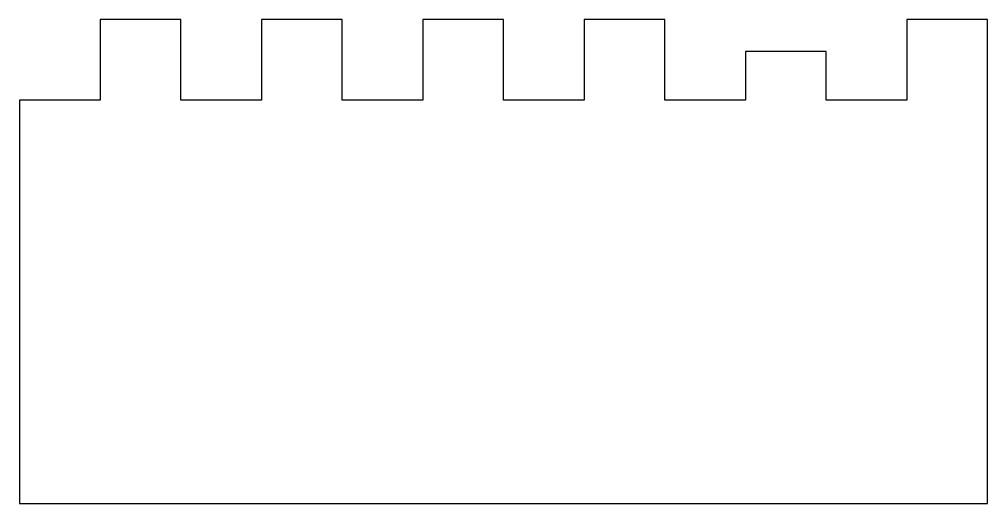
# Model space of a CAD drawing. Header units: metres. Extents: x 0 to 60, y 0 to 30.
import ezdxf

# ---------------------------------------------------------------- set-up
doc = ezdxf.new("R2010")
doc.units = ezdxf.units.M

msp = doc.modelspace()

# ---------------------------------------------------------------- linework, layer by layer
msp.add_lwpolyline([(0, 0), (60, 0), (60, 30), (55, 30), (55, 25), (50, 25), (50, 28), (45, 28), (45, 25), (40, 25), (40, 30), (35, 30), (35, 25), (30, 25), (30, 30), (25, 30), (25, 25), (20, 25), (20, 30), (15, 30), (15, 25), (10, 25), (10, 30), (5, 30), (5, 25), (0, 25)], close=True)

doc.saveas('drawing.dxf')
